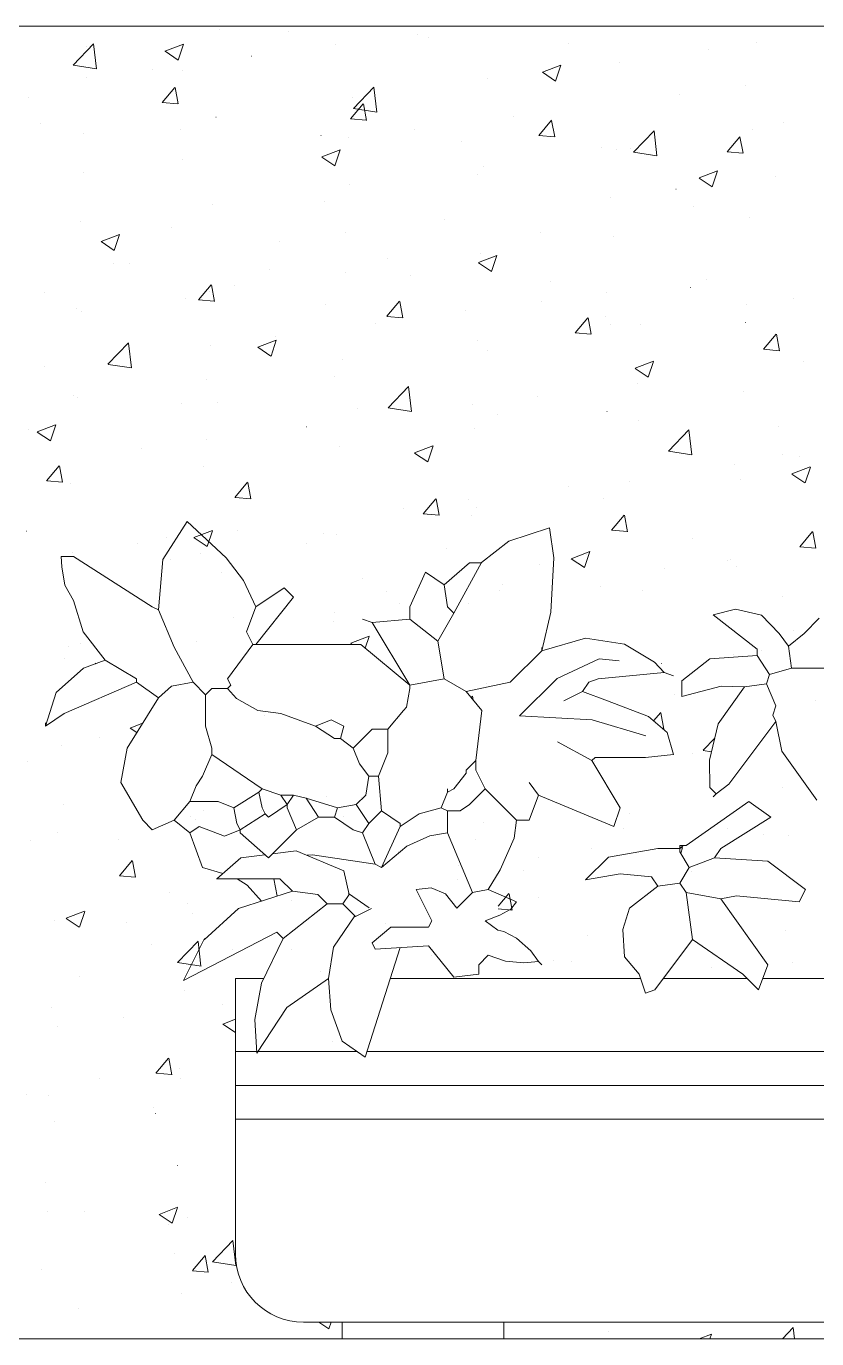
# Model space of a CAD drawing. Header units: centimetres. Extents: x -16179 to 12840, y -10704 to 3856.
# Drawn here: x 10594 to 10746.9, y -4075.6 to -3821.6 of the extents above; entities that cross this region are included whole.
import ezdxf

# ---------------------------------------------------------------- set-up
doc = ezdxf.new("R2010")
doc.units = ezdxf.units.CM
doc.header["$MEASUREMENT"] = 0
for name, color, linetype, lineweight in [('A-ELEV-PATT_Num_Penna__8_Num_Penna__8_Num_Penna__8_Num_Penna__8_Num_Penna__8_Num_Penna__8_Num_Penna__8_Num_Penna__8_Num_Penna__8_Num_Penna__8', 8, 'Continuous', 18), ('AA - pareti sezionate_Num_Penna__7_Num_Penna__7_Num_Penna__7_Num_Penna__7_Num_Penna__7_Num_Penna__7_Num_Penna__7_Num_Penna__7_Num_Penna__7_Num_Penna__7', 7, 'Continuous', 18), ('AA pareti non sezionate_Num_Penna__2_Num_Penna__2_Num_Penna__2_Num_Penna__2_Num_Penna__2_Num_Penna__2_Num_Penna__2_Num_Penna__2_Num_Penna__2_Num_Penna__2', 2, 'Continuous', 18), ('AA- arredo_Num_Penna__8_Num_Penna__8_Num_Penna__8_Num_Penna__8_Num_Penna__8_Num_Penna__8_Num_Penna__8_Num_Penna__8_Num_Penna__8_Num_Penna__8', 8, 'Continuous', 18), ('PROIEZIONI_Num_Penna__145_Num_Penna__145_Num_Penna__145_Num_Penna__145_Num_Penna__145_Num_Penna__145_Num_Penna__145_Num_Penna__145_Num_Penna__145_Num_Penna__145', 145, 'Continuous', 18)]:
    doc.layers.add(name, color=color, linetype=linetype, lineweight=lineweight)

msp = doc.modelspace()

# ---------------------------------------------------------------- linework, layer by layer
at = {"layer": 'A-ELEV-PATT_Num_Penna__8_Num_Penna__8_Num_Penna__8_Num_Penna__8_Num_Penna__8_Num_Penna__8_Num_Penna__8_Num_Penna__8_Num_Penna__8_Num_Penna__8', "color": 8, "linetype": 'Continuous', "lineweight": 18}
for p, q in [((10631.31, -3822.23), (10631.32, -3822.23)), ((10644.71, -3822.56), (10644.72, -3822.56)), ((10603.07, -3829.1), (10607.02, -3824.97)), ((10607.58, -3829.81), (10607.02, -3824.99)), ((10620.83, -3826.41), (10624.39, -3825.04)), ((10623.38, -3828.13), (10624.41, -3825.06)), ((10653.76, -3825.11), (10653.76, -3825.11)), ((10669.67, -3823.15), (10669.68, -3823.15)), ((10671.83, -3823.7), (10671.83, -3823.7)), ((10698.95, -3824.85), (10698.95, -3824.85)), ((10735.21, -3824.69), (10735.21, -3824.69)), ((10605.65, -3825.48), (10605.66, -3825.48)), ((10620.84, -3826.42), (10623.37, -3828.13)), ((10637.59, -3827.37), (10637.6, -3827.37)), ((10726.07, -3825.99), (10726.07, -3825.99)), ((10603.07, -3829.11), (10607.59, -3829.81)), ((10618.35, -3829.91), (10618.36, -3829.91)), ((10624.13, -3830.2), (10624.14, -3830.2)), ((10693.84, -3830.48), (10697.4, -3829.11)), ((10696.38, -3832.2), (10697.41, -3829.13)), ((10708.82, -3828.5), (10708.83, -3828.5)), ((10605.63, -3831.58), (10605.64, -3831.58)), ((10683.16, -3831.75), (10683.17, -3831.75)), ((10693.85, -3830.49), (10696.38, -3832.2)), ((10594.51, -3835.28), (10594.51, -3835.28)), ((10620.27, -3836.31), (10622.72, -3833.4)), ((10623.36, -3836.6), (10622.77, -3833.41)), ((10657.08, -3835.33), (10657.08, -3835.33)), ((10657.28, -3837.51), (10661.24, -3833.38)), ((10661.8, -3838.22), (10661.24, -3833.39)), ((10720.35, -3834.75), (10720.35, -3834.75)), ((10733.07, -3833.08), (10733.07, -3833.08)), ((10620.28, -3836.32), (10623.32, -3836.59)), ((10656.71, -3839.5), (10659.16, -3836.58)), ((10657.29, -3837.52), (10661.81, -3838.22)), ((10659.79, -3839.79), (10659.21, -3836.6)), ((10596.78, -3840.41), (10596.78, -3840.41)), ((10630.69, -3839.14), (10630.7, -3839.14)), ((10656.72, -3839.51), (10659.75, -3839.77)), ((10688.27, -3838.98), (10688.27, -3838.98)), ((10693.15, -3842.69), (10695.6, -3839.77)), ((10696.23, -3842.97), (10695.64, -3839.79)), ((10740.54, -3840.17), (10740.54, -3840.17)), ((10605.03, -3842.39), (10605.04, -3842.39)), ((10623.89, -3841.55), (10623.9, -3841.55)), ((10651.01, -3842.7), (10651.02, -3842.7)), ((10669.03, -3841.51), (10669.03, -3841.51)), ((10693.15, -3842.7), (10696.19, -3842.96)), ((10711.5, -3845.91), (10715.45, -3841.79)), ((10716.02, -3846.63), (10715.46, -3841.8)), ((10729.58, -3845.88), (10732.03, -3842.96)), ((10732.67, -3846.16), (10732.08, -3842.98)), ((10734.59, -3841.6), (10734.59, -3841.6)), ((10651.15, -3846.86), (10654.71, -3845.5)), ((10653.7, -3848.58), (10654.73, -3845.51)), ((10656.31, -3843.19), (10656.31, -3843.19)), ((10678.13, -3843.85), (10678.13, -3843.85)), ((10705.25, -3844.99), (10705.25, -3844.99)), ((10708.2, -3845.41), (10708.21, -3845.41)), ((10710.91, -3845.25), (10710.92, -3845.25)), ((10624.23, -3847.41), (10624.23, -3847.41)), ((10651.17, -3846.88), (10653.69, -3848.58)), ((10711.51, -3845.93), (10716.02, -3846.63)), ((10729.59, -3845.88), (10732.63, -3846.15)), ((10732.37, -3846.14), (10732.37, -3846.14)), ((10604.99, -3849.94), (10604.99, -3849.94)), ((10681.29, -3850.34), (10681.29, -3850.34)), ((10682.54, -3848.66), (10682.55, -3848.66)), ((10724.16, -3850.93), (10727.72, -3849.57)), ((10726.7, -3852.65), (10727.73, -3849.58)), ((10738.94, -3850.58), (10738.95, -3850.58)), ((10656.46, -3852.24), (10656.47, -3852.24)), ((10719.7, -3853.12), (10719.71, -3853.12)), ((10724.17, -3850.95), (10726.7, -3852.65)), ((10651.66, -3855.42), (10651.67, -3855.42)), ((10706.99, -3854.79), (10706.99, -3854.79)), ((10630.08, -3856.05), (10630.08, -3856.05)), ((10723.08, -3856.4), (10723.09, -3856.4)), ((10604.42, -3859.3), (10604.42, -3859.3)), ((10622.03, -3860.51), (10622.04, -3860.51)), ((10674.9, -3859.01), (10674.91, -3859.01)), ((10733.97, -3858.51), (10733.98, -3858.51)), ((10608.47, -3863.25), (10612.03, -3861.88)), ((10608.48, -3863.26), (10611.01, -3864.97)), ((10611.02, -3864.97), (10612.05, -3861.9)), ((10642.95, -3863.22), (10642.95, -3863.22)), ((10655.66, -3861.55), (10655.67, -3861.55)), ((10693.46, -3861.49), (10693.46, -3861.49)), ((10707.59, -3862.32), (10707.59, -3862.32)), ((10681.93, -3865.57), (10681.93, -3865.57)), ((10610.86, -3867.45), (10610.87, -3867.45)), ((10614, -3867.51), (10614.01, -3867.51)), ((10663.83, -3866.58), (10663.84, -3866.58)), ((10681.48, -3867.32), (10685.03, -3865.95)), ((10681.49, -3867.33), (10684.02, -3869.03)), ((10684.02, -3869.03), (10685.05, -3865.96)), ((10641.12, -3868.66), (10641.12, -3868.66)), ((10655.84, -3869.15), (10655.85, -3869.15)), ((10668.24, -3869.81), (10668.24, -3869.81)), ((10695.36, -3870.95), (10695.36, -3870.95)), ((10725.58, -3870.62), (10725.58, -3870.62)), ((10597.59, -3873.19), (10597.6, -3873.19)), ((10627.32, -3874.53), (10629.77, -3871.61)), ((10629.46, -3872.96), (10629.46, -3872.96)), ((10630.4, -3874.81), (10629.82, -3871.62)), ((10634.21, -3871.66), (10634.21, -3871.66)), ((10706.34, -3873.15), (10706.34, -3873.15)), ((10722.47, -3872.1), (10722.48, -3872.1)), ((10624.71, -3874.34), (10624.72, -3874.34)), ((10627.33, -3874.53), (10630.36, -3874.8)), ((10651.83, -3875.48), (10651.84, -3875.48)), ((10663.76, -3877.71), (10666.21, -3874.79)), ((10666.84, -3878), (10666.25, -3874.81)), ((10693.62, -3874.83), (10693.63, -3874.83)), ((10733.35, -3875.42), (10733.36, -3875.42)), ((10742.49, -3874.18), (10742.49, -3874.18)), ((10603.8, -3876.21), (10603.8, -3876.21)), ((10604.58, -3876.75), (10604.59, -3876.75)), ((10663.77, -3877.72), (10666.8, -3877.98)), ((10678.95, -3876.63), (10678.95, -3876.63)), ((10700.2, -3880.9), (10702.64, -3877.98)), ((10703.28, -3881.18), (10702.69, -3878)), ((10706.07, -3877.77), (10706.07, -3877.77)), ((10661.54, -3879.05), (10661.54, -3879.05)), ((10700.2, -3880.91), (10703.24, -3881.17)), ((10706.97, -3879.23), (10706.97, -3879.23)), ((10712.86, -3879.27), (10712.86, -3879.27)), ((10733.18, -3878.92), (10733.19, -3878.92)), ((10609.8, -3886.99), (10613.76, -3882.87)), ((10614.32, -3887.7), (10613.76, -3882.88)), ((10629.58, -3883.26), (10629.59, -3883.26)), ((10638.79, -3883.7), (10642.35, -3882.34)), ((10641.34, -3885.42), (10642.37, -3882.35)), ((10642.3, -3881.58), (10642.3, -3881.58)), ((10681.31, -3882.48), (10681.31, -3882.48)), ((10736.63, -3884.09), (10739.08, -3881.17)), ((10739.72, -3884.37), (10739.13, -3881.19)), ((10638.81, -3883.71), (10641.33, -3885.42)), ((10655.23, -3886.06), (10655.23, -3886.06)), ((10683.23, -3884.35), (10683.24, -3884.35)), ((10736.64, -3884.09), (10739.68, -3884.36)), ((10597.5, -3887.48), (10597.5, -3887.48)), ((10609.81, -3887.01), (10614.33, -3887.71)), ((10711.8, -3887.77), (10715.36, -3886.4)), ((10711.81, -3887.78), (10714.34, -3889.49)), ((10714.34, -3889.49), (10715.37, -3886.42)), ((10744.3, -3886.43), (10744.3, -3886.43)), ((10628.84, -3889.87), (10628.85, -3889.87)), ((10653.61, -3889.44), (10653.61, -3889.44)), ((10664.02, -3895.4), (10667.97, -3891.28)), ((10712.21, -3890.66), (10712.22, -3890.66)), ((10603.18, -3893.12), (10603.19, -3893.12)), ((10603.89, -3893.34), (10603.9, -3893.34)), ((10668.54, -3896.11), (10667.97, -3891.29)), ((10692.97, -3893.19), (10692.98, -3893.19)), ((10732.73, -3892.33), (10732.74, -3892.33)), ((10623.98, -3894.52), (10623.99, -3894.52)), ((10631.01, -3894.48), (10631.02, -3894.48)), ((10658.13, -3895.63), (10658.14, -3895.63)), ((10664.03, -3895.42), (10668.54, -3896.12)), ((10680.26, -3894.86), (10680.26, -3894.86)), ((10706.35, -3896.14), (10706.36, -3896.14)), ((10596.11, -3900.09), (10599.67, -3898.72)), ((10598.66, -3901.8), (10599.69, -3898.73)), ((10685.25, -3896.77), (10685.25, -3896.77)), ((10712.37, -3897.92), (10712.37, -3897.92)), ((10594.36, -3899.61), (10594.36, -3899.61)), ((10596.12, -3900.1), (10598.65, -3901.8)), ((10648.17, -3899.09), (10648.18, -3899.09)), ((10680.69, -3899.4), (10680.7, -3899.4)), ((10718.23, -3903.81), (10722.19, -3899.68)), ((10722.75, -3904.52), (10722.19, -3899.7)), ((10739.49, -3899.06), (10739.49, -3899.06)), ((10616.22, -3903.29), (10616.22, -3903.29)), ((10628.94, -3901.62), (10628.94, -3901.62)), ((10654.61, -3902.97), (10654.61, -3902.97)), ((10669.12, -3904.15), (10672.67, -3902.79)), ((10671.66, -3905.87), (10672.69, -3902.8)), ((10718.24, -3903.82), (10722.76, -3904.53)), ((10669.13, -3904.17), (10671.66, -3905.87)), ((10730.93, -3906.47), (10730.94, -3906.47)), ((10740.39, -3904.49), (10740.39, -3904.49)), ((10743.65, -3904.79), (10743.66, -3904.79)), ((10597.93, -3909.55), (10600.38, -3906.63)), ((10601.02, -3909.83), (10600.43, -3906.65)), ((10628.22, -3906.78), (10628.23, -3906.78)), ((10742.12, -3908.22), (10745.68, -3906.86)), ((10742.14, -3908.24), (10744.66, -3909.94)), ((10744.67, -3909.94), (10745.7, -3906.87)), ((10597.94, -3909.55), (10600.98, -3909.82)), ((10602.56, -3910.03), (10602.57, -3910.03)), ((10634.37, -3912.74), (10636.82, -3909.82)), ((10637.45, -3913.02), (10636.87, -3909.84)), ((10698.85, -3910.69), (10698.86, -3910.69)), ((10710.76, -3909.58), (10710.77, -3909.58)), ((10732.12, -3909.25), (10732.12, -3909.25)), ((10634.38, -3912.74), (10637.41, -3913.01)), ((10670.81, -3915.92), (10673.26, -3913.01)), ((10673.89, -3916.21), (10673.3, -3913.02)), ((10679.61, -3913.23), (10679.62, -3913.23)), ((10705.73, -3913.05), (10705.74, -3913.05)), ((10666.89, -3914.9), (10666.9, -3914.9)), ((10670.81, -3915.93), (10673.85, -3916.2)), ((10680.07, -3916.31), (10680.08, -3916.31)), ((10681.14, -3914.66), (10681.14, -3914.66)), ((10707.24, -3919.11), (10709.69, -3916.19)), ((10710.33, -3919.4), (10709.74, -3916.21)), ((10626.43, -3920.54), (10629.99, -3919.17)), ((10628.98, -3922.26), (10630.01, -3919.19)), ((10707.25, -3919.12), (10710.29, -3919.38)), ((10594, -3919.29), (10594.01, -3919.29)), ((10626.45, -3920.55), (10628.97, -3922.26)), ((10648.24, -3921.59), (10648.24, -3921.59)), ((10651.51, -3919.75), (10651.52, -3919.75)), ((10653.99, -3919.88), (10654, -3919.88)), ((10722.93, -3920.73), (10722.94, -3920.73)), ((10743.68, -3922.3), (10746.13, -3919.38)), ((10746.76, -3922.58), (10746.18, -3919.4)), ((10699.44, -3924.61), (10703, -3923.24)), ((10701.98, -3926.32), (10703.01, -3923.25)), ((10702.47, -3923.88), (10702.48, -3923.88)), ((10743.69, -3922.31), (10746.72, -3922.57)), ((10699.45, -3924.62), (10701.98, -3926.32)), ((10717.57, -3926.5), (10717.57, -3926.5)), ((10729.59, -3925.02), (10729.6, -3925.02)), ((10730.29, -3924.83), (10730.29, -3924.83)), ((10731.5, -3926.16), (10731.5, -3926.16)), ((10658.95, -3928.41), (10658.95, -3928.41)), ((10663.68, -3930.9), (10663.69, -3930.9)), ((10705.11, -3929.97), (10705.12, -3929.97)), ((10713.19, -3930.7), (10713.19, -3930.7)), ((10656.76, -3940.99), (10660.31, -3939.63)), ((10656.77, -3941), (10657.06, -3941.2)), ((10659.57, -3941.92), (10660.33, -3939.64)), ((10715.38, -3956.02), (10716.74, -3954.41)), ((10717.37, -3957.61), (10716.79, -3954.42)), ((10614.07, -3957.38), (10616.49, -3956.45)), ((10614.09, -3957.39), (10615.36, -3958.25)), ((10724.97, -3961.7), (10727.2, -3959.37)), ((10724.98, -3961.72), (10726.58, -3961.97)), ((10594.21, -3963.94), (10594.21, -3963.94)), ((10594.72, -3979.23), (10594.72, -3979.23)), ((10600.09, -3977.68), (10600.1, -3977.68)), ((10611.83, -3979.04), (10611.84, -3979.04)), ((10612.03, -3985.97), (10614.48, -3983.05)), ((10615.11, -3986.25), (10614.53, -3983.07)), ((10612.04, -3985.98), (10615.07, -3986.24)), ((10621.74, -3989.16), (10621.74, -3989.16)), ((10685.29, -3991.88), (10687.35, -3989.43)), ((10687.99, -3992.63), (10687.4, -3989.45)), ((10601.71, -3994.21), (10605.27, -3992.85)), ((10604.26, -3995.93), (10605.29, -3992.86)), ((10625.13, -3991.34), (10625.14, -3991.34)), ((10685.29, -3992.39), (10687.95, -3992.62)), ((10599.48, -3994.59), (10599.48, -3994.59)), ((10601.73, -3994.23), (10604.25, -3995.93)), ((10613.44, -3995.04), (10613.44, -3995.04)), ((10626.16, -3993.37), (10626.16, -3993.37)), ((10618.13, -3999.19), (10618.14, -3999.19)), ((10623.27, -4002.78), (10627.23, -3998.66)), ((10627.79, -4003.49), (10627.23, -3998.67)), ((10623.28, -4002.79), (10627.8, -4003.5)), ((10624.52, -4008.25), (10624.52, -4008.25)), ((10632.03, -4010.87), (10632.04, -4010.87)), ((10612.79, -4013.41), (10612.8, -4013.41)), ((10632.04, -4014.67), (10634.44, -4013.74)), ((10632.05, -4014.68), (10634.44, -4016.29)), ((10619.08, -4024.18), (10621.53, -4021.26)), ((10622.16, -4024.47), (10621.57, -4021.28)), ((10623.68, -4023.18), (10623.69, -4023.18)), ((10608.24, -4025.15), (10608.25, -4025.15)), ((10619.09, -4024.19), (10622.12, -4024.45)), ((10623.9, -4025.16), (10623.9, -4025.16)), ((10594.06, -4028.26), (10594.06, -4028.26)), ((10618.67, -4030.91), (10618.67, -4030.91)), ((10618.95, -4031.97), (10618.96, -4031.97)), ((10623.28, -4042.07), (10623.29, -4042.07)), ((10605.3, -4050.94), (10605.31, -4050.94)), ((10619.68, -4051.5), (10623.23, -4050.14)), ((10622.22, -4053.22), (10623.25, -4050.15)), ((10619.69, -4051.52), (10622.21, -4053.22)), ((10621.59, -4053.49), (10621.59, -4053.49)), ((10625.25, -4052.12), (10625.26, -4052.12)), ((10630.01, -4060.67), (10633.96, -4056.55)), ((10634.52, -4061.38), (10633.96, -4056.56)), ((10622.66, -4058.98), (10622.67, -4058.98)), ((10626.13, -4062.39), (10628.58, -4059.48)), ((10629.21, -4062.68), (10628.62, -4059.49)), ((10630.01, -4060.69), (10634.53, -4061.39)), ((10597, -4062.23), (10597.01, -4062.23)), ((10626.13, -4062.4), (10629.17, -4062.67)), ((10624.02, -4066.76), (10624.03, -4066.76)), ((10604.13, -4069.73), (10604.14, -4069.73)), ((10650.58, -4072.35), (10652.54, -4073.68)), ((10652.54, -4073.67), (10652.99, -4072.35)), ((10740.28, -4075.57), (10742.39, -4073.37)), ((10742.65, -4075.57), (10742.4, -4073.38)), ((10724.19, -4075.57), (10726.56, -4074.66)), ((10726.28, -4075.57), (10726.58, -4074.67))]:
    msp.add_line(p, q, dxfattribs=at)
at = {"layer": 'AA - pareti sezionate_Num_Penna__7_Num_Penna__7_Num_Penna__7_Num_Penna__7_Num_Penna__7_Num_Penna__7_Num_Penna__7_Num_Penna__7_Num_Penna__7_Num_Penna__7', "color": 7, "linetype": 'Continuous', "lineweight": 18}
msp.add_line((11042.38, -4075.57), (10041.59, -4075.57), dxfattribs=at)
at = {"layer": 'AA pareti non sezionate_Num_Penna__2_Num_Penna__2_Num_Penna__2_Num_Penna__2_Num_Penna__2_Num_Penna__2_Num_Penna__2_Num_Penna__2_Num_Penna__2_Num_Penna__2', "color": 2, "linetype": 'Continuous', "lineweight": 18}
msp.add_line((10047.09, -3821.57), (10992.38, -3821.57), dxfattribs=at)
at = {"layer": 'AA- arredo_Num_Penna__8_Num_Penna__8_Num_Penna__8_Num_Penna__8_Num_Penna__8_Num_Penna__8_Num_Penna__8_Num_Penna__8_Num_Penna__8_Num_Penna__8', "color": 8, "linetype": 'Continuous', "lineweight": 18}
for p, q in [((10620.4, -3924.75), (10625.15, -3917.44)), ((10625.15, -3917.44), (10632.68, -3924.46)), ((10634.81, -3919.12), (10634.82, -3919.12)), ((10687.38, -3921.24), (10695.2, -3918.61)), ((10695.2, -3918.61), (10696.04, -3924.46)), ((10615.57, -3921.66), (10615.58, -3921.66)), ((10621.12, -3920.44), (10621.13, -3920.44)), ((10682.08, -3925.34), (10687.38, -3921.24)), ((10600.87, -3926.22), (10600.72, -3924.19)), ((10600.72, -3924.19), (10603.15, -3924.19)), ((10602.85, -3923.33), (10602.86, -3923.33)), ((10603.15, -3924.19), (10618.35, -3933.91)), ((10627.61, -3923.69), (10627.61, -3923.69)), ((10675.36, -3922.73), (10675.36, -3922.73)), ((10601.42, -3929.72), (10600.87, -3926.22)), ((10619.56, -3934.52), (10620.4, -3924.75)), ((10621.88, -3924.83), (10621.89, -3924.83)), ((10632.68, -3924.46), (10636.03, -3928.85)), ((10674.87, -3929.66), (10679.73, -3925.4)), ((10676.69, -3935.13), (10682.08, -3925.34)), ((10679.73, -3925.4), (10682.16, -3925.4)), ((10693.31, -3925.82), (10693.31, -3925.82)), ((10696.04, -3924.46), (10695.48, -3934.99)), ((10631.83, -3927.26), (10631.84, -3927.26)), ((10636.03, -3928.85), (10638.4, -3933.91)), ((10668.18, -3933.91), (10671.22, -3927.22)), ((10671.22, -3927.22), (10674.87, -3929.66)), ((10603.15, -3932.69), (10601.42, -3929.72)), ((10638.4, -3933.91), (10643.87, -3930.26)), ((10643.87, -3930.26), (10645.7, -3932.09)), ((10674.87, -3929.66), (10675.48, -3933.91)), ((10685.49, -3930.73), (10685.49, -3930.73)), ((10686.07, -3929.56), (10686.07, -3929.56)), ((10740.3, -3931.85), (10740.31, -3931.85)), ((10604.98, -3938.77), (10603.15, -3932.69)), ((10618.35, -3933.91), (10619.56, -3934.52)), ((10636.58, -3938.77), (10638.4, -3933.91)), ((10645.7, -3932.09), (10638.4, -3941.2)), ((10666.25, -3933.26), (10666.25, -3933.26)), ((10668.18, -3936.34), (10668.18, -3933.91)), ((10675.48, -3933.91), (10676.69, -3935.13)), ((10679.46, -3933.22), (10679.46, -3933.22)), ((10731.22, -3934.35), (10726.88, -3935.46)), ((10736.24, -3935.52), (10731.22, -3934.35)), ((10619.56, -3934.52), (10622.63, -3941.71)), ((10634.06, -3935.99), (10634.06, -3935.99)), ((10653.37, -3936.79), (10653.38, -3936.79)), ((10653.53, -3934.94), (10653.53, -3934.94)), ((10659.07, -3936.34), (10660.89, -3936.95)), ((10660.89, -3936.95), (10668.18, -3936.34)), ((10668.18, -3949.1), (10660.89, -3936.95)), ((10673.65, -3940.6), (10668.18, -3936.34)), ((10676.69, -3935.13), (10673.65, -3940.6)), ((10695.48, -3934.99), (10693.71, -3942.42)), ((10726.88, -3935.46), (10735.39, -3942.14)), ((10739.64, -3939.1), (10736.24, -3935.52)), ((10747.41, -3936.11), (10744.5, -3939.1)), ((10609.23, -3944.24), (10604.98, -3938.77)), ((10637.8, -3941.2), (10636.58, -3938.77)), ((10741.46, -3941.54), (10739.64, -3939.1)), ((10744.5, -3939.1), (10741.46, -3941.54)), ((10742.34, -3938.51), (10742.34, -3938.51)), ((10602.21, -3941.69), (10602.21, -3941.69)), ((10604.43, -3941.07), (10604.44, -3941.07)), ((10622.63, -3941.71), (10626.25, -3948.5)), ((10626.99, -3940.6), (10626.99, -3940.6)), ((10637.8, -3941.2), (10632.93, -3947.89)), ((10638.4, -3941.2), (10637.8, -3941.2)), ((10638.4, -3941.2), (10639.01, -3941.2)), ((10658.7, -3941.2), (10639.01, -3941.2)), ((10668.18, -3949.1), (10658.7, -3941.2)), ((10673.65, -3940.6), (10674.87, -3947.89)), ((10693.71, -3942.42), (10702.22, -3939.99)), ((10693.71, -3941.81), (10693.71, -3942.42)), ((10702.22, -3939.99), (10709.71, -3941.13)), ((10709.71, -3941.13), (10715.57, -3944.64)), ((10741.46, -3941.54), (10742.07, -3945.79)), ((10601.33, -3943.86), (10601.33, -3943.86)), ((10605.05, -3945.81), (10609.23, -3944.24)), ((10609.23, -3944.24), (10615.31, -3947.89)), ((10693.71, -3942.42), (10687.63, -3948.5)), ((10696.68, -3947.78), (10704.84, -3944.02)), ((10704.84, -3944.02), (10708.68, -3944.41)), ((10720.8, -3948.22), (10726.27, -3943.97)), ((10735.39, -3943.36), (10726.27, -3943.97)), ((10730.88, -3943.07), (10730.89, -3943.07)), ((10735.39, -3942.14), (10735.39, -3943.36)), ((10735.39, -3943.36), (10737.82, -3947.01)), ((10736.16, -3942.33), (10736.17, -3942.33)), ((10599.75, -3950.48), (10605.05, -3945.81)), ((10607.34, -3944.95), (10607.43, -3944.84)), ((10607.48, -3944.9), (10607.48, -3944.86)), ((10704.65, -3947.89), (10717.41, -3946.67)), ((10715.57, -3944.64), (10717.41, -3946.67)), ((10716.92, -3944.87), (10716.93, -3944.87)), ((10717.41, -3946.67), (10719.24, -3947.28)), ((10737.82, -3947.01), (10737.21, -3948.83)), ((10742.07, -3945.79), (10737.82, -3947.01)), ((10742.07, -3945.79), (10751.8, -3945.79)), ((10615.31, -3948.5), (10601.33, -3954.57)), ((10615.31, -3947.89), (10615.31, -3948.5)), ((10615.31, -3948.5), (10619.56, -3951.54)), ((10622.08, -3949.31), (10619.56, -3951.54)), ((10626.25, -3948.5), (10622.08, -3949.31)), ((10628.68, -3950.93), (10626.25, -3948.5)), ((10632.93, -3947.89), (10633.54, -3949.1)), ((10633.54, -3949.1), (10632.93, -3949.71)), ((10674.87, -3947.89), (10668.18, -3949.1)), ((10668.18, -3949.71), (10668.18, -3949.1)), ((10679.12, -3950.32), (10674.87, -3947.89)), ((10687.63, -3948.5), (10679.12, -3950.32)), ((10683.08, -3948.68), (10683.09, -3948.68)), ((10689.39, -3955.03), (10696.68, -3947.78)), ((10701.61, -3950.32), (10702.83, -3948.5)), ((10702.83, -3948.5), (10704.65, -3947.89)), ((10720.8, -3951.26), (10720.8, -3948.22)), ((10728.43, -3949.26), (10720.8, -3951.26)), ((10732.95, -3949.44), (10727.87, -3956.57)), ((10732.95, -3949.44), (10728.43, -3949.26)), ((10737.21, -3948.83), (10732.95, -3949.44)), ((10737.21, -3948.83), (10739.03, -3953.08)), ((10597.68, -3957.01), (10599.75, -3950.48)), ((10619.56, -3951.54), (10613.48, -3961.26)), ((10629.89, -3949.71), (10628.68, -3950.93)), ((10628.68, -3950.93), (10628.68, -3957.01)), ((10632.93, -3949.71), (10629.89, -3949.71)), ((10632.93, -3949.71), (10634.64, -3951.65)), ((10634.64, -3951.65), (10638.82, -3953.99)), ((10668.18, -3949.71), (10667.58, -3953.36)), ((10678.84, -3950.13), (10678.84, -3950.13)), ((10679.12, -3950.32), (10682.16, -3953.97)), ((10680.09, -3951.48), (10680.3, -3951.22)), ((10680.48, -3951.95), (10680.35, -3951.24)), ((10697.97, -3952.14), (10701.61, -3950.32)), ((10706.47, -3952.14), (10701.61, -3950.32)), ((10714.38, -3955.18), (10706.47, -3952.14)), ((10719.49, -3950.85), (10719.49, -3950.85)), ((10746.6, -3951.99), (10746.61, -3951.99)), ((10601.33, -3954.57), (10597.68, -3957.01)), ((10638.82, -3953.99), (10643.27, -3954.57)), ((10643.27, -3954.57), (10649.95, -3957.01)), ((10666.97, -3953.97), (10663.93, -3957.61)), ((10667.58, -3953.36), (10666.97, -3953.97)), ((10682.16, -3953.97), (10680.95, -3963.69)), ((10739.03, -3953.08), (10738.42, -3954.91)), ((10597.68, -3956.4), (10597.68, -3957.01)), ((10628.68, -3957.01), (10629.89, -3961.26)), ((10640.17, -3954.97), (10640.17, -3954.97)), ((10649.95, -3957.01), (10652.99, -3955.79)), ((10653.6, -3959.44), (10649.95, -3957.01)), ((10652.99, -3955.79), (10655.42, -3957.01)), ((10655.42, -3957.01), (10654.81, -3959.44)), ((10703.48, -3955.81), (10689.39, -3955.03)), ((10713.87, -3958.92), (10703.48, -3955.81)), ((10718.02, -3958.22), (10714.38, -3955.18)), ((10727.87, -3956.57), (10726.2, -3963.59)), ((10739.03, -3956.12), (10729.92, -3968.28)), ((10738.42, -3954.91), (10739.03, -3956.12)), ((10739.03, -3956.12), (10740.15, -3961.84)), ((10608.08, -3959.2), (10608.09, -3959.2)), ((10654.81, -3959.44), (10653.6, -3959.44)), ((10654.81, -3959.44), (10657.24, -3961.26)), ((10657.24, -3961.26), (10660.89, -3957.61)), ((10660.89, -3957.61), (10663.93, -3957.61)), ((10663.93, -3957.61), (10663.94, -3962.18)), ((10717.27, -3957.59), (10717.34, -3957.59)), ((10719.24, -3962.48), (10718.02, -3958.22)), ((10600.71, -3960.77), (10600.72, -3960.77)), ((10613.48, -3961.26), (10612.27, -3967.95)), ((10629.89, -3961.26), (10629.89, -3962.48)), ((10657.24, -3961.26), (10658.46, -3964.3)), ((10663.94, -3962.18), (10662.11, -3966.73)), ((10703.44, -3963.69), (10696.75, -3960.04)), ((10722.8, -3962.37), (10722.8, -3962.37)), ((10740.15, -3961.84), (10746.93, -3971.32)), ((10628.07, -3966.73), (10629.89, -3962.48)), ((10629.89, -3962.48), (10639.62, -3969.16)), ((10658.46, -3964.3), (10660.28, -3966.73)), ((10680.95, -3963.69), (10679.12, -3965.51)), ((10680.95, -3963.69), (10680.95, -3965.51)), ((10703.44, -3963.69), (10704.04, -3963.08)), ((10708.91, -3972.81), (10703.44, -3963.69)), ((10703.88, -3963.79), (10703.88, -3963.79)), ((10704.04, -3963.08), (10713.77, -3963.08)), ((10713.77, -3963.08), (10719.24, -3962.48)), ((10726.2, -3963.59), (10726.27, -3968.89)), ((10626.86, -3968.55), (10628.07, -3966.73)), ((10660.28, -3966.73), (10659.68, -3970.38)), ((10660.28, -3966.73), (10662.11, -3966.73)), ((10662.11, -3966.73), (10662.71, -3973.42)), ((10679.12, -3966.12), (10676.69, -3969.16)), ((10679.12, -3965.51), (10679.12, -3966.12)), ((10680.95, -3965.51), (10682.77, -3969.16)), ((10612.27, -3967.95), (10616.52, -3975.24)), ((10625.64, -3971.59), (10626.86, -3968.55)), ((10639.01, -3969.77), (10634.15, -3972.81)), ((10639.62, -3969.16), (10639.01, -3969.77)), ((10639.01, -3969.77), (10639.62, -3972.81)), ((10643.27, -3970.38), (10639.62, -3969.16)), ((10674.26, -3972.81), (10675.48, -3969.77)), ((10676.69, -3969.16), (10675.48, -3969.77)), ((10675.48, -3969.77), (10675.48, -3969.16)), ((10682.77, -3969.16), (10679.73, -3972.2)), ((10688.85, -3975.24), (10682.77, -3969.16)), ((10691.28, -3967.95), (10693.1, -3970.38)), ((10726.27, -3968.89), (10727.49, -3970.1)), ((10729.92, -3968.28), (10727.49, -3970.1)), ((10740.24, -3968.82), (10740.24, -3968.82)), ((10601.12, -3972.22), (10601.13, -3972.22)), ((10622.6, -3975.24), (10625.64, -3971.59)), ((10631.11, -3971.59), (10625.64, -3971.59)), ((10634.15, -3972.81), (10631.11, -3971.59)), ((10640.83, -3974.63), (10644.48, -3972.2)), ((10643.27, -3970.38), (10645.7, -3970.38)), ((10644.48, -3972.2), (10643.27, -3970.38)), ((10644.48, -3972.2), (10645.7, -3970.38)), ((10644.48, -3972.81), (10644.48, -3972.2)), ((10645.7, -3970.38), (10648.13, -3970.98)), ((10648.13, -3970.98), (10650.56, -3974.63)), ((10654.21, -3972.81), (10648.13, -3970.98)), ((10652.14, -3970.62), (10652.14, -3970.62)), ((10657.85, -3972.2), (10654.21, -3972.81)), ((10659.68, -3970.38), (10657.85, -3972.2)), ((10657.85, -3972.2), (10660.28, -3975.85)), ((10658.76, -3970.8), (10658.76, -3970.8)), ((10679.73, -3972.2), (10677.91, -3973.42)), ((10693.1, -3970.38), (10691.28, -3975.24)), ((10693.1, -3970.38), (10707.69, -3976.45)), ((10721.67, -3980.1), (10733.82, -3971.59)), ((10727.49, -3970.1), (10726.88, -3970.71)), ((10733.82, -3971.59), (10738.08, -3974.63)), ((10625.75, -3974.42), (10625.76, -3974.42)), ((10626.8, -3975.01), (10626.81, -3975.01)), ((10628.24, -3973.37), (10628.24, -3973.37)), ((10634.76, -3975.85), (10634.15, -3972.81)), ((10640.23, -3974.02), (10635.36, -3977.06)), ((10639.52, -3973.33), (10639.52, -3973.33)), ((10639.62, -3972.81), (10640.23, -3974.02)), ((10640.23, -3974.02), (10640.83, -3974.63)), ((10646.3, -3977.06), (10644.48, -3972.81)), ((10650.56, -3974.63), (10646.3, -3977.06)), ((10650.56, -3974.63), (10653.6, -3974.63)), ((10653.6, -3974.63), (10654.21, -3972.81)), ((10657.24, -3977.06), (10653.6, -3974.63)), ((10655.36, -3974.51), (10655.36, -3974.51)), ((10660.28, -3975.85), (10662.71, -3973.42)), ((10662.71, -3973.42), (10666.36, -3975.85)), ((10666.36, -3976.45), (10670.01, -3974.02)), ((10670.01, -3974.02), (10674.26, -3972.81)), ((10675.48, -3973.42), (10674.26, -3972.81)), ((10675.48, -3977.67), (10675.48, -3973.42)), ((10677.91, -3973.42), (10675.48, -3973.42)), ((10707.69, -3976.45), (10708.91, -3972.81)), ((10710.61, -3973.91), (10710.62, -3973.91)), ((10738.08, -3974.63), (10728.35, -3980.71)), ((10616.52, -3975.24), (10618.35, -3977.06)), ((10618.35, -3977.06), (10622.6, -3975.24)), ((10625.64, -3977.67), (10622.6, -3975.24)), ((10627.46, -3976.45), (10625.64, -3977.67)), ((10632.33, -3978.28), (10627.46, -3976.45)), ((10635.36, -3977.06), (10632.33, -3978.28)), ((10635.36, -3977.06), (10634.76, -3975.85)), ((10635.36, -3977.67), (10635.36, -3977.06)), ((10646.3, -3977.06), (10640.83, -3982.53)), ((10659.07, -3977.67), (10657.24, -3977.06)), ((10660.28, -3975.85), (10659.07, -3977.67)), ((10666.36, -3976.45), (10662.71, -3984.36)), ((10666.36, -3975.85), (10666.36, -3976.45)), ((10682.48, -3975.66), (10682.48, -3975.66)), ((10688.39, -3978.73), (10688.85, -3975.24)), ((10691.28, -3975.24), (10688.85, -3975.24)), ((10709.59, -3976.8), (10709.6, -3976.8)), ((10729.65, -3976.89), (10729.65, -3976.89)), ((10628.07, -3984.36), (10625.64, -3977.67)), ((10640.83, -3982.53), (10635.36, -3977.67)), ((10659.07, -3977.67), (10661.5, -3983.75)), ((10667.62, -3980.25), (10672.09, -3978.26)), ((10672.09, -3978.26), (10675.48, -3977.67)), ((10680.34, -3989.22), (10675.48, -3977.67)), ((10680.99, -3978.99), (10680.99, -3978.99)), ((10685.71, -3984.81), (10688.39, -3978.73)), ((10720.45, -3980.71), (10720.45, -3980.1)), ((10720.45, -3980.1), (10721.06, -3980.1)), ((10721.06, -3980.1), (10720.45, -3980.71)), ((10721.06, -3980.1), (10721.67, -3980.1)), ((10736.71, -3977.95), (10736.72, -3977.95)), ((10741.52, -3978.18), (10741.52, -3978.18)), ((10635.52, -3982.53), (10630.83, -3986.55)), ((10640.15, -3981.92), (10635.52, -3982.53)), ((10646.21, -3981.13), (10641.64, -3981.72)), ((10655.43, -3984.99), (10646.21, -3981.13)), ((10649.34, -3981.92), (10648.31, -3982.01)), ((10661.5, -3983.75), (10649.34, -3981.92)), ((10662.71, -3984.36), (10667.62, -3980.25)), ((10666.07, -3981.34), (10666.07, -3981.34)), ((10693.19, -3982.48), (10693.19, -3982.48)), ((10702.18, -3986.74), (10706.64, -3982.35)), ((10703.26, -3980.7), (10703.27, -3980.7)), ((10706.64, -3982.35), (10716.2, -3980.71)), ((10720.45, -3980.71), (10716.2, -3980.71)), ((10720.45, -3980.73), (10720.96, -3980.53)), ((10720.45, -3980.71), (10720.45, -3981.32)), ((10720.45, -3981.32), (10722.28, -3984.36)), ((10720.62, -3981.6), (10720.98, -3980.55)), ((10727.14, -3982.53), (10722.28, -3984.36)), ((10728.35, -3980.71), (10727.14, -3982.53)), ((10727.14, -3982.53), (10737.47, -3983.14)), ((10632.02, -3985.52), (10628.07, -3984.36)), ((10656.45, -3989.59), (10655.43, -3984.99)), ((10661.5, -3983.75), (10662.71, -3984.36)), ((10677.6, -3983.95), (10677.61, -3983.95)), ((10683.38, -3988.61), (10685.71, -3984.81)), ((10690.19, -3984.94), (10690.2, -3984.94)), ((10722.28, -3984.36), (10720.45, -3987.39)), ((10722.79, -3985.06), (10722.79, -3985.06)), ((10737.47, -3983.14), (10744.76, -3988.61)), ((10630.81, -3986.55), (10643.08, -3986.55)), ((10636.72, -3987.81), (10634.79, -3986.55)), ((10641.88, -3986.55), (10642.56, -3989.93)), ((10643.08, -3986.55), (10645.51, -3988.98)), ((10677.48, -3986.61), (10677.48, -3986.61)), ((10708.91, -3985.57), (10702.18, -3986.74)), ((10708.91, -3985.57), (10714.98, -3986.18)), ((10714.98, -3986.18), (10716.2, -3988)), ((10720.45, -3987.39), (10716.2, -3988)), ((10720.45, -3987.39), (10721.67, -3989.22)), ((10645.51, -3988.98), (10635.07, -3992.32)), ((10639.5, -3990.91), (10636.72, -3987.81)), ((10650.38, -3989.59), (10645.51, -3988.98)), ((10652.2, -3991.41), (10650.38, -3989.59)), ((10655.24, -3991.41), (10656.45, -3989.59)), ((10660.36, -3992.18), (10656.34, -3989.38)), ((10672.31, -3988.32), (10669.4, -3988.61)), ((10669.4, -3988.61), (10672.44, -3994.69)), ((10675.1, -3989.49), (10672.31, -3988.32)), ((10677.3, -3992.26), (10675.1, -3989.49)), ((10680.34, -3989.22), (10677.3, -3992.26)), ((10683.38, -3988.61), (10680.34, -3989.22)), ((10688.85, -3991.04), (10683.38, -3988.61)), ((10693.16, -3990.14), (10693.16, -3990.14)), ((10716.2, -3988), (10710.73, -3992.26)), ((10721.67, -3989.22), (10728.35, -3990.43)), ((10721.67, -3989.22), (10722.88, -3998.33)), ((10731.39, -3989.83), (10728.35, -3990.43)), ((10743.55, -3991.04), (10731.39, -3989.83)), ((10744.76, -3988.61), (10743.55, -3991.04)), ((10635.07, -3992.32), (10628.39, -3998.39)), ((10652.2, -3991.41), (10643.69, -3998.09)), ((10645.39, -3990.84), (10645.4, -3990.84)), ((10655.24, -3991.41), (10652.2, -3991.41)), ((10657.67, -3993.84), (10655.24, -3991.41)), ((10660.76, -3992.29), (10657.67, -3993.84)), ((10685.6, -3993.58), (10687.72, -3992.41)), ((10687.72, -3992.41), (10688.85, -3991.04)), ((10710.73, -3992.26), (10709.43, -3996.39)), ((10728.35, -3990.43), (10737.47, -4003.2)), ((10657.57, -3993.71), (10653.44, -3999.79)), ((10663.53, -3995.23), (10663.54, -3995.23)), ((10672.44, -3994.69), (10671.83, -3995.9)), ((10682.77, -3994.69), (10685.6, -3993.58)), ((10685.2, -3996.51), (10682.77, -3994.69)), ((10624.4, -4006.27), (10642.48, -3996.88)), ((10642.48, -3996.88), (10643.69, -3998.09)), ((10664.54, -3995.9), (10660.89, -3998.94)), ((10671.83, -3995.9), (10664.54, -3995.9)), ((10686.38, -3996.74), (10685.2, -3996.51)), ((10688.84, -3998.02), (10686.38, -3996.74)), ((10702.64, -3997.61), (10702.65, -3997.61)), ((10709.43, -3996.39), (10709.71, -4001.65)), ((10740.87, -3996.54), (10740.88, -3996.54)), ((10628.5, -3998.09), (10624.4, -4006.27)), ((10633.91, -4000.32), (10633.91, -4000.32)), ((10643.69, -3998.09), (10639.53, -4006.79)), ((10645.25, -4000.33), (10645.26, -4000.33)), ((10653.44, -3999.79), (10652.44, -4005.85)), ((10659.55, -4021.09), (10666.3, -3999.87)), ((10660.89, -3998.94), (10661.5, -4000.16)), ((10661.5, -4000.16), (10671.83, -3999.55)), ((10671.83, -3999.55), (10676.69, -4005.63)), ((10691.63, -4000.48), (10688.84, -3998.02)), ((10693.1, -4002.59), (10691.63, -4000.48)), ((10715.59, -4008.06), (10722.88, -3998.33)), ((10732.61, -4005.02), (10722.88, -3998.33)), ((10672.37, -4001.48), (10672.37, -4001.48)), ((10681.56, -4003.2), (10683.38, -4001.37)), ((10683.38, -4001.37), (10686.71, -4002.47)), ((10686.71, -4002.47), (10690.29, -4002.82)), ((10690.29, -4002.82), (10693.1, -4002.59)), ((10693.71, -4003.2), (10693.1, -4002.59)), ((10696.07, -4002.44), (10696.08, -4002.44)), ((10699.49, -4002.63), (10699.49, -4002.63)), ((10709.71, -4001.65), (10712.55, -4005.02)), ((10742.19, -4002.84), (10742.19, -4002.84)), ((10604.28, -4005.4), (10604.29, -4005.4)), ((10650.9, -4004.44), (10650.91, -4004.44)), ((10676.69, -4005.63), (10681.56, -4005.02)), ((10681.56, -4005.02), (10681.56, -4003.2)), ((10712.55, -4005.02), (10713.77, -4008.67)), ((10726.61, -4003.77), (10726.61, -4003.77)), ((10735.65, -4008.06), (10732.61, -4005.02)), ((10737.47, -4003.2), (10735.65, -4008.06)), ((10639.97, -4005.85), (10634.44, -4005.85)), ((10634.44, -4005.85), (10634.44, -4059.18)), ((10639.53, -4006.79), (10638.19, -4013.79)), ((10644.42, -4011.45), (10652.44, -4005.85)), ((10652.44, -4005.85), (10652.89, -4011.92)), ((10664.11, -4006.65), (10664.12, -4006.65)), ((10712.83, -4005.85), (10664.4, -4005.85)), ((10713.77, -4008.67), (10715.59, -4008.06)), ((10733.44, -4005.85), (10717.24, -4005.85)), ((10770.8, -4005.85), (10736.47, -4005.85)), ((10598.86, -4011.5), (10598.86, -4011.5)), ((10638.63, -4020.32), (10644.42, -4011.45)), ((10652.89, -4011.92), (10655.11, -4017.98)), ((10600.07, -4015.08), (10600.08, -4015.08)), ((10638.19, -4013.79), (10638.63, -4020.32)), ((10653.31, -4018.09), (10653.31, -4018.09)), ((10655.11, -4017.98), (10659.55, -4021.09)), ((10634.44, -4020), (10638.61, -4020)), ((10638.84, -4020), (10657.99, -4020)), ((10659.9, -4020), (10857, -4020)), ((10598.24, -4028.41), (10598.24, -4028.41)), ((10634.44, -4026.56), (10857, -4026.56)), ((10599.43, -4033.44), (10599.43, -4033.44)), ((10634.44, -4033.11), (10857, -4033.11)), ((10597.62, -4045.32), (10597.63, -4045.32)), ((10598.13, -4050.97), (10598.14, -4050.97)), ((10633.76, -4064.64), (10633.76, -4064.64)), ((10647.61, -4072.35), (10843.83, -4072.35)), ((10686.38, -4072.35), (10655.14, -4072.35)), ((10655.14, -4072.35), (10655.14, -4075.57)), ((10686.38, -4075.57), (10686.38, -4072.35)), ((10706.65, -4074.16), (10706.66, -4074.16))]:
    msp.add_line(p, q, dxfattribs=at)
msp.add_arc((10647.61, -4059.18), 13.17, 180, 270, dxfattribs=at)
at = {"layer": 'PROIEZIONI_Num_Penna__145_Num_Penna__145_Num_Penna__145_Num_Penna__145_Num_Penna__145_Num_Penna__145_Num_Penna__145_Num_Penna__145_Num_Penna__145_Num_Penna__145', "color": 145, "linetype": 'Continuous', "lineweight": 18}
msp.add_line((10655.14, -4075.57), (10686.38, -4075.57), dxfattribs=at)

doc.saveas('drawing.dxf')
